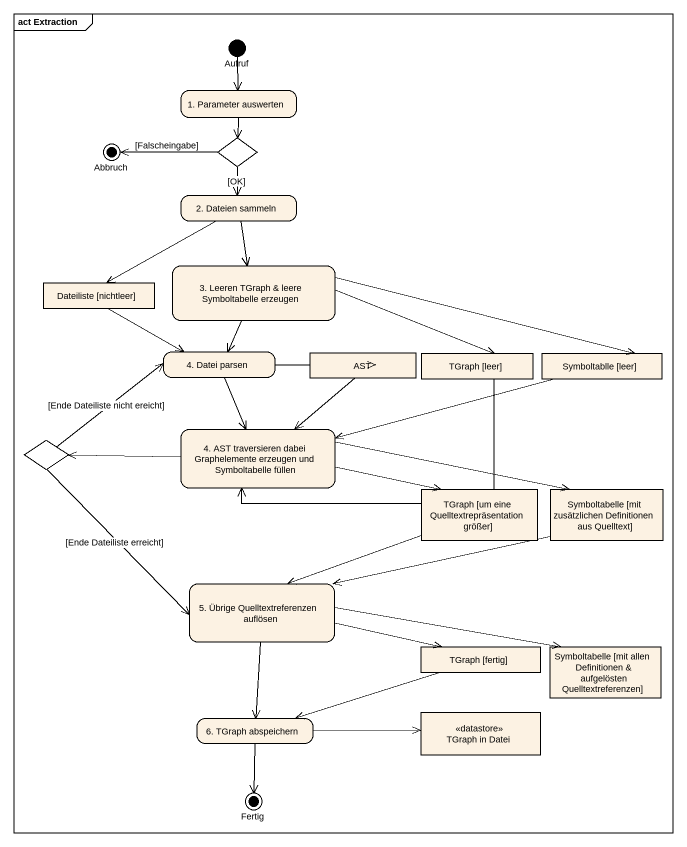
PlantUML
@startuml
mainframe act Extraction
hide empty description
state Aufruf <<start>>
state "1. Parameter auswerten" as s1_Parameter_auswerten
state Abbruch <<end>>
state choice1 <<choice>>
state "2. Dateien sammeln" as s2_Dateien_sammeln
state "3. Leeren TGraph & leere Symboltabelle erzeugen" as s3_Leeren_TGraph_leere
state "Dateiliste [nichtleer]" as Dateiliste_nichtleer <<object>>
state "4. Datei parsen" as s4_Datei_parsen
state AST <<object>>
state "TGraph [leer]" as TGraph_leer <<object>>
state "Symboltablle [leer]" as Symboltablle_leer <<object>>
state "4. AST traversieren dabei Graphelemente erzeugen und Symboltabelle füllen" as s4_AST_traversieren_dabei
state choice2 <<choice>>
state "TGraph [um eine Quelltextrepräsentation größer]" as TGraph_um_eine <<object>>
state "Symboltabelle [mit zusätzlichen Definitionen aus Quelltext]" as Symboltabelle_mit <<object>>
state "5. Übrige Quelltextreferenzen auflösen" as s5_Übrige
state "TGraph [fertig]" as TGraph_fertig <<object>>
state "Symboltabelle [mit allen Definitionen & aufgelösten Quelltextreferenzen]" as Symboltabelle_mit_allen <<object>>
state "6. TGraph abspeichern" as s6_TGraph_abspeichern
state "TGraph in Datei" as TGraph_in_Datei <<datastore>>
state Fertig <<end>>
Aufruf --> s1_Parameter_auswerten
s1_Parameter_auswerten --> choice1
choice1 -left-> Abbruch : [Falscheingabe]
choice1 --> s2_Dateien_sammeln : [OK]
s2_Dateien_sammeln --> s3_Leeren_TGraph_leere
s2_Dateien_sammeln --> Dateiliste_nichtleer
s3_Leeren_TGraph_leere --> s4_Datei_parsen
s3_Leeren_TGraph_leere -right-> TGraph_leer
s3_Leeren_TGraph_leere -right-> Symboltablle_leer
Dateiliste_nichtleer -right-> s4_Datei_parsen
s4_Datei_parsen -right-> AST
s4_Datei_parsen --> s4_AST_traversieren_dabei
AST --> s4_AST_traversieren_dabei
TGraph_leer -left-> s4_AST_traversieren_dabei
Symboltablle_leer -left-> s4_AST_traversieren_dabei
s4_AST_traversieren_dabei -left-> choice2
s4_AST_traversieren_dabei -right-> TGraph_um_eine
s4_AST_traversieren_dabei -right-> Symboltabelle_mit
choice2 -right-> s4_Datei_parsen : [Ende Dateiliste nicht ereicht]
choice2 --> s5_Übrige : [Ende Dateiliste erreicht]
TGraph_um_eine -left-> s5_Übrige
Symboltabelle_mit -left-> s5_Übrige
s5_Übrige -right-> TGraph_fertig
s5_Übrige -right-> Symboltabelle_mit_allen
s5_Übrige --> s6_TGraph_abspeichern
TGraph_fertig -left-> s6_TGraph_abspeichern
s6_TGraph_abspeichern -right-> TGraph_in_Datei
s6_TGraph_abspeichern --> Fertig
@enduml
